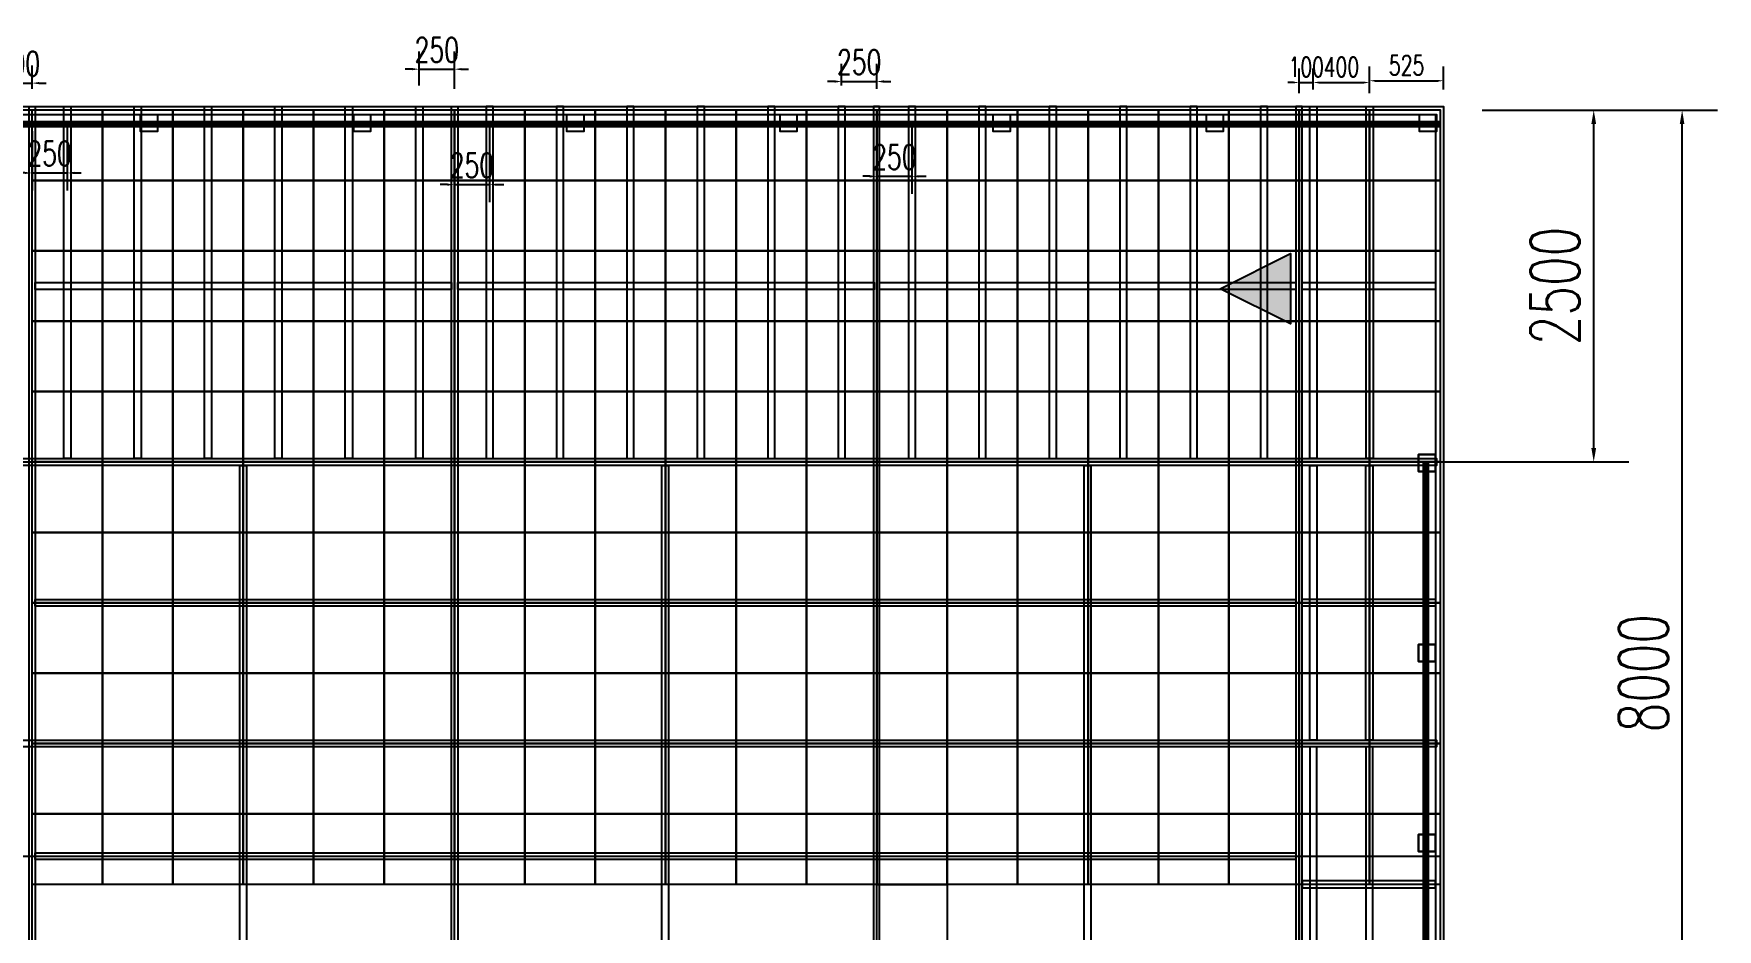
# Model space of a CAD drawing. Header units: millimetres. Extents: x -38645 to 143575, y -84298 to 156976.
# Drawn here: x -12008 to -50, y -72788 to -66427 of the extents above; entities that cross this region are included whole.
import ezdxf

# ---------------------------------------------------------------- set-up
doc = ezdxf.new("R2010")
doc.units = ezdxf.units.MM
doc.header["$LTSCALE"] = 1000
for name, color, linetype in [('DOTE', 1, 'Continuous'), ('PUB_DIM', 3, 'Continuous'), ('W- bollard系船栓', 4, 'Continuous'), ('W-FLOAT_BOWL浮筒', 253, 'Continuous'), ('W-PLASTIC_RAILINGS塑木栏杆', 6, 'Continuous'), ('W-STEEL_FRAME钢架', 3, 'Continuous'), ('W-STEEL_KEEL钢龙骨', 5, 'Continuous')]:
    doc.layers.add(name, color=color, linetype=linetype)
doc.styles.add('STANDARD_T3', font='simplex.shx', dxfattribs={"width": 0.7, "bigfont": 'gbcbig.shx'})
doc.dimstyles.new('W&&100', dxfattribs={"dimtxt": 350, "dimasz": 100, "dimexe": 250, "dimexo": 300, "dimgap": 100, "dimtad": 1, "dimdec": 0, "dimzin": 0, "dimdsep": 46, "dimtxsty": 'STANDARD_T3', "dimcen": 0.09, "dimclrd": 1, "dimclre": 1, "dimclrt": 7, "dimazin": 2, "dimtfac": 1, "dimtdec": 0, "dimtix": 1, "dimtmove": 2, "dimatfit": 3, "dimfxl": 100, "dimtolj": 1, "dimtzin": 0, "dimarcsym": 0})
doc.dimstyles.new('W&&40', dxfattribs={"dimtxt": 140, "dimasz": 40, "dimexe": 100, "dimexo": 120, "dimgap": 40, "dimtad": 1, "dimdec": 0, "dimzin": 0, "dimdsep": 46, "dimtxsty": 'STANDARD_T3', "dimcen": 0.09, "dimclrd": 1, "dimclre": 1, "dimclrt": 7, "dimazin": 2, "dimtfac": 1, "dimtdec": 0, "dimtix": 1, "dimtmove": 2, "dimatfit": 3, "dimfxl": 100, "dimtolj": 1, "dimtzin": 0, "dimarcsym": 0})
doc.dimstyles.new('W&&50', dxfattribs={"dimtxt": 175, "dimasz": 50, "dimexe": 125, "dimexo": 150, "dimgap": 50, "dimtad": 1, "dimdec": 0, "dimzin": 0, "dimdsep": 46, "dimtxsty": 'STANDARD_T3', "dimcen": 0.09, "dimclrd": 1, "dimclre": 1, "dimclrt": 7, "dimazin": 2, "dimtfac": 1, "dimtdec": 0, "dimtix": 1, "dimtmove": 2, "dimatfit": 3, "dimfxl": 100, "dimtolj": 1, "dimtzin": 0, "dimarcsym": 0})

# ---------------------------------------------------------------- blocks, each defined once
blk = doc.blocks.new('*D406')
at = {"color": 1, "lineweight": -2, "transparency": 16777216}
for p, q in [((-1720, -66969), (-678, -66969)), ((-928, -69369), (-928, -67069)), ((-2720, -69469), (-678, -69469))]:
    blk.add_line(p, q, dxfattribs=at)
at = {"color": 1, "transparency": 16777216}
for points in [[(-945, -67069), (-911, -67069), (-928, -66969)], [(-945, -69369), (-911, -69369), (-928, -69469)]]:
    blk.add_solid(points, dxfattribs=at)
at = {"layer": 'Defpoints', "color": 0, "transparency": 16777216}
for p in [(-2020, -66969), (-928, -66969), (-3020, -69469)]:
    blk.add_point(p, dxfattribs=at)
at = {"color": 7, "transparency": 16777216, "insert": (-1203, -68219), "char_height": 350, "attachment_point": 5, "rotation": 90, "style": 'STANDARD_T3'}
blk.add_mtext('\\A1;2500', dxfattribs=at)
blk = doc.blocks.new('*D411')
at = {"layer": 'Defpoints', "color": 0, "transparency": 16777216}
for p in [(-2020, -66969), (-300, -66969), (-2020, -74969)]:
    blk.add_point(p, dxfattribs=at)
at = {"layer": 'PUB_DIM', "color": 1, "lineweight": -2, "transparency": 16777216}
for p, q in [((-1720, -66969), (-50, -66969)), ((-300, -74869), (-300, -67069)), ((-1720, -74969), (-50, -74969))]:
    blk.add_line(p, q, dxfattribs=at)
at = {"layer": 'PUB_DIM', "color": 1, "transparency": 16777216}
for points in [[(-317, -67069), (-284, -67069), (-300, -66969)], [(-317, -74869), (-284, -74869), (-300, -74969)]]:
    blk.add_solid(points, dxfattribs=at)
at = {"layer": 'PUB_DIM', "color": 7, "transparency": 16777216, "insert": (-575, -70969), "char_height": 350, "attachment_point": 5, "rotation": 90, "style": 'STANDARD_T3'}
blk.add_mtext('\\A1;8000', dxfattribs=at)
blk = doc.blocks.new('*U382')
at = {"layer": 'W-STEEL_FRAME钢架'}
blk.add_lwpolyline([(-60, 60), (60, 60), (60, -60), (-60, -60)], close=True, dxfattribs=at)
blk = doc.blocks.new('*U383')
at = {"layer": 'W-STEEL_FRAME钢架', "color": 0, "linetype": 'ByBlock', "lineweight": -2, "transparency": 16777216}
for p in [(25738, 0), (27252, 0), (28766, 0), (30280, 0), (31794, 0), (33308, 0), (34822, 0)]:
    blk.add_blockref('*U382', p, dxfattribs=at)
blk = doc.blocks.new('*U366')
at = {"layer": 'W-STEEL_FRAME钢架'}
blk.add_lwpolyline([(-60, 60), (60, 60), (60, -60), (-60, -60)], close=True, dxfattribs=at)
blk = doc.blocks.new('*U367')
at = {"layer": 'W-PLASTIC_RAILINGS塑木栏杆', "color": 0, "linetype": 'ByBlock', "lineweight": -2, "transparency": 16777216}
for p in [(0, 5400), (0, 4050), (0, 2700), (0, 1350), (0, 0)]:
    blk.add_blockref('*U366', p, dxfattribs=at)
blk = doc.blocks.new('9040')
for centre in [(750, -3750), (8250, -3750)]:
    blk.add_circle(centre, 75)
at = {"layer": 'DOTE'}
for p, q in [((0, -5000), (0, 1000)), ((3000, -5000), (3000, 1000)), ((6000, -5000), (6000, 1000)), ((9000, -5000), (9000, 1000)), ((-1000, 0), (10000, 0)), ((-1000, -2800), (10000, -2800)), ((-1000, -4000), (10000, -4000))]:
    blk.add_line(p, q, dxfattribs=at)
at = {"layer": 'W-STEEL_FRAME钢架'}
blk.add_lwpolyline([(0, 0), (9000, 0), (9000, -4000), (0, -4000)], close=True, dxfattribs=at)
blk = doc.blocks.new('*U384')
at = {"layer": 'W-STEEL_KEEL钢龙骨'}
for points in [[(-25, 3996), (25, 3996), (25, 1496), (-25, 1496)], [(-25, -3996), (25, -3996), (25, -2553), (-25, -2553)]]:
    blk.add_lwpolyline(points, close=True, dxfattribs=at)
blk = doc.blocks.new('*U385')
at = {"layer": 'W-STEEL_FRAME钢架', "color": 0, "linetype": 'ByBlock', "lineweight": -2, "transparency": 16777216}
for p in [(0, 0), (500, 0), (1000, 0), (1500, 0), (2000, 0), (2500, 0)]:
    blk.add_blockref('*U384', p, dxfattribs=at)
blk = doc.blocks.new('*U386')
at = {"layer": 'W-STEEL_KEEL钢龙骨'}
for points in [[(-25, 3996), (25, 3996), (25, 1496), (-25, 1496)], [(-25, -3996), (25, -3996), (25, -2553), (-25, -2553)]]:
    blk.add_lwpolyline(points, close=True, dxfattribs=at)
blk = doc.blocks.new('*U387')
at = {"layer": 'W-STEEL_FRAME钢架', "color": 0, "linetype": 'ByBlock', "lineweight": -2, "transparency": 16777216}
for p in [(0, 0), (500, 0), (1000, 0), (1500, 0), (2000, 0), (2500, 0)]:
    blk.add_blockref('*U386', p, dxfattribs=at)
blk = doc.blocks.new('*U388')
at = {"layer": 'W-STEEL_KEEL钢龙骨'}
for points in [[(-25, 3996), (25, 3996), (25, 1496), (-25, 1496)], [(-25, -3996), (25, -3996), (25, -2553), (-25, -2553)]]:
    blk.add_lwpolyline(points, close=True, dxfattribs=at)
blk = doc.blocks.new('*U389')
at = {"layer": 'W-STEEL_FRAME钢架', "color": 0, "linetype": 'ByBlock', "lineweight": -2, "transparency": 16777216}
for p in [(0, 0), (500, 0), (1000, 0), (1500, 0), (2000, 0), (2500, 0)]:
    blk.add_blockref('*U388', p, dxfattribs=at)
blk = doc.blocks.new('*U398')
at = {"layer": 'W-STEEL_FRAME钢架'}
blk.add_lwpolyline([(-60, -60), (60, -60), (60, 60), (-60, 60)], close=True, dxfattribs=at)
blk = doc.blocks.new('*U399')
at = {"layer": 'W- bollard系船栓', "color": 0, "linetype": 'ByBlock', "lineweight": -2, "transparency": 16777216}
for p in [(0, 5400), (0, 4050), (0, 2700), (0, 1350), (0, 0)]:
    blk.add_blockref('*U398', p, dxfattribs=at)
blk = doc.blocks.new('*D428')
at = {"layer": 'Defpoints', "color": 0, "transparency": 16777216}
for p in [(-12020, -66778), (-12220, -66944), (-12020, -66969)]:
    blk.add_point(p, dxfattribs=at)
at = {"layer": 'W-STEEL_FRAME钢架', "color": 1, "lineweight": -2, "transparency": 16777216}
for p, q in [((-12220, -66794), (-12220, -66653)), ((-12020, -66819), (-12020, -66653)), ((-12270, -66778), (-12320, -66778)), ((-12220, -66778), (-12020, -66778)), ((-11970, -66778), (-11920, -66778))]:
    blk.add_line(p, q, dxfattribs=at)
at = {"layer": 'W-STEEL_FRAME钢架', "color": 1, "transparency": 16777216}
for points in [[(-12270, -66770), (-12270, -66786), (-12220, -66778)], [(-11970, -66770), (-11970, -66786), (-12020, -66778)]]:
    blk.add_solid(points, dxfattribs=at)
at = {"layer": 'W-STEEL_FRAME钢架', "color": 7, "transparency": 16777216, "insert": (-12120, -66640), "char_height": 175, "attachment_point": 5, "style": 'STANDARD_T3'}
blk.add_mtext('\\A1;200', dxfattribs=at)
blk = doc.blocks.new('*D429')
at = {"layer": 'Defpoints', "color": 0, "transparency": 16777216}
for p in [(-11770, -66944), (-12020, -66969), (-11770, -67416)]:
    blk.add_point(p, dxfattribs=at)
at = {"layer": 'W-STEEL_FRAME钢架', "color": 1, "lineweight": -2, "transparency": 16777216}
for p, q in [((-12020, -67119), (-12020, -67541)), ((-11770, -67094), (-11770, -67541)), ((-12070, -67416), (-12120, -67416)), ((-12020, -67416), (-11770, -67416)), ((-11720, -67416), (-11670, -67416))]:
    blk.add_line(p, q, dxfattribs=at)
at = {"layer": 'W-STEEL_FRAME钢架', "color": 1, "transparency": 16777216}
for points in [[(-12070, -67408), (-12070, -67424), (-12020, -67416)], [(-11720, -67408), (-11720, -67424), (-11770, -67416)]]:
    blk.add_solid(points, dxfattribs=at)
at = {"layer": 'W-STEEL_FRAME钢架', "color": 7, "transparency": 16777216, "insert": (-11895, -67278), "char_height": 175, "attachment_point": 5, "style": 'STANDARD_T3'}
blk.add_mtext('\\A1;250', dxfattribs=at)
blk = doc.blocks.new('*D430')
at = {"layer": 'Defpoints', "color": 0, "transparency": 16777216}
for p in [(-9020, -66679), (-9270, -66944), (-9020, -66969)]:
    blk.add_point(p, dxfattribs=at)
at = {"layer": 'W-STEEL_FRAME钢架', "color": 1, "lineweight": -2, "transparency": 16777216}
for p, q in [((-9270, -66794), (-9270, -66554)), ((-9020, -66819), (-9020, -66554)), ((-9320, -66679), (-9370, -66679)), ((-9270, -66679), (-9020, -66679)), ((-8970, -66679), (-8920, -66679))]:
    blk.add_line(p, q, dxfattribs=at)
at = {"layer": 'W-STEEL_FRAME钢架', "color": 1, "transparency": 16777216}
for points in [[(-9320, -66671), (-9320, -66687), (-9270, -66679)], [(-8970, -66671), (-8970, -66687), (-9020, -66679)]]:
    blk.add_solid(points, dxfattribs=at)
at = {"layer": 'W-STEEL_FRAME钢架', "color": 7, "transparency": 16777216, "insert": (-9145, -66542), "char_height": 175, "attachment_point": 5, "style": 'STANDARD_T3'}
blk.add_mtext('\\A1;250', dxfattribs=at)
blk = doc.blocks.new('*D431')
at = {"layer": 'Defpoints', "color": 0, "transparency": 16777216}
for p in [(-8770, -66944), (-9020, -66969), (-8770, -67499)]:
    blk.add_point(p, dxfattribs=at)
at = {"layer": 'W-STEEL_FRAME钢架', "color": 1, "lineweight": -2, "transparency": 16777216}
for p, q in [((-9020, -67119), (-9020, -67624)), ((-8770, -67094), (-8770, -67624)), ((-9070, -67499), (-9120, -67499)), ((-9020, -67499), (-8770, -67499)), ((-8720, -67499), (-8670, -67499))]:
    blk.add_line(p, q, dxfattribs=at)
at = {"layer": 'W-STEEL_FRAME钢架', "color": 1, "transparency": 16777216}
for points in [[(-9070, -67491), (-9070, -67507), (-9020, -67499)], [(-8720, -67491), (-8720, -67507), (-8770, -67499)]]:
    blk.add_solid(points, dxfattribs=at)
at = {"layer": 'W-STEEL_FRAME钢架', "color": 7, "transparency": 16777216, "insert": (-8895, -67362), "char_height": 175, "attachment_point": 5, "style": 'STANDARD_T3'}
blk.add_mtext('\\A1;250', dxfattribs=at)
blk = doc.blocks.new('*D432')
at = {"layer": 'Defpoints', "color": 0, "transparency": 16777216}
for p in [(-6020, -66767), (-6270, -66944), (-6020, -66969)]:
    blk.add_point(p, dxfattribs=at)
at = {"layer": 'W-STEEL_FRAME钢架', "color": 1, "lineweight": -2, "transparency": 16777216}
for p, q in [((-6270, -66794), (-6270, -66642)), ((-6020, -66819), (-6020, -66642)), ((-6320, -66767), (-6370, -66767)), ((-6270, -66767), (-6020, -66767)), ((-5970, -66767), (-5920, -66767))]:
    blk.add_line(p, q, dxfattribs=at)
at = {"layer": 'W-STEEL_FRAME钢架', "color": 1, "transparency": 16777216}
for points in [[(-6320, -66758), (-6320, -66775), (-6270, -66767)], [(-5970, -66758), (-5970, -66775), (-6020, -66767)]]:
    blk.add_solid(points, dxfattribs=at)
at = {"layer": 'W-STEEL_FRAME钢架', "color": 7, "transparency": 16777216, "insert": (-6145, -66629), "char_height": 175, "attachment_point": 5, "style": 'STANDARD_T3'}
blk.add_mtext('\\A1;250', dxfattribs=at)
blk = doc.blocks.new('*D433')
at = {"layer": 'Defpoints', "color": 0, "transparency": 16777216}
for p in [(-5770, -66944), (-6020, -66969), (-5770, -67440)]:
    blk.add_point(p, dxfattribs=at)
at = {"layer": 'W-STEEL_FRAME钢架', "color": 1, "lineweight": -2, "transparency": 16777216}
for p, q in [((-6020, -67119), (-6020, -67565)), ((-5770, -67094), (-5770, -67565)), ((-6070, -67440), (-6120, -67440)), ((-6020, -67440), (-5770, -67440)), ((-5720, -67440), (-5670, -67440))]:
    blk.add_line(p, q, dxfattribs=at)
at = {"layer": 'W-STEEL_FRAME钢架', "color": 1, "transparency": 16777216}
for points in [[(-6070, -67432), (-6070, -67449), (-6020, -67440)], [(-5720, -67432), (-5720, -67449), (-5770, -67440)]]:
    blk.add_solid(points, dxfattribs=at)
at = {"layer": 'W-STEEL_FRAME钢架', "color": 7, "transparency": 16777216, "insert": (-5895, -67303), "char_height": 175, "attachment_point": 5, "style": 'STANDARD_T3'}
blk.add_mtext('\\A1;250', dxfattribs=at)
blk = doc.blocks.new('*D434')
at = {"layer": 'Defpoints', "color": 0, "transparency": 16777216}
for p in [(-1995, -66761), (-1995, -66944), (-2520, -66969)]:
    blk.add_point(p, dxfattribs=at)
at = {"layer": 'W-STEEL_FRAME钢架', "color": 1, "lineweight": -2, "transparency": 16777216}
for p, q in [((-2520, -66849), (-2520, -66661)), ((-1995, -66824), (-1995, -66661)), ((-2480, -66761), (-2035, -66761))]:
    blk.add_line(p, q, dxfattribs=at)
at = {"layer": 'W-STEEL_FRAME钢架', "color": 1, "transparency": 16777216}
for points in [[(-2480, -66755), (-2480, -66768), (-2520, -66761)], [(-2035, -66755), (-2035, -66768), (-1995, -66761)]]:
    blk.add_solid(points, dxfattribs=at)
at = {"layer": 'W-STEEL_FRAME钢架', "color": 7, "transparency": 16777216, "insert": (-2257, -66651), "char_height": 140, "attachment_point": 5, "style": 'STANDARD_T3'}
blk.add_mtext('\\A1;525', dxfattribs=at)
blk = doc.blocks.new('*D435')
at = {"layer": 'Defpoints', "color": 0, "transparency": 16777216}
for p in [(-2920, -66774), (-2920, -66944), (-3020, -66969)]:
    blk.add_point(p, dxfattribs=at)
at = {"layer": 'W-STEEL_FRAME钢架', "color": 1, "lineweight": -2, "transparency": 16777216}
for p, q in [((-3020, -66849), (-3020, -66674)), ((-2920, -66824), (-2920, -66674)), ((-3060, -66774), (-3100, -66774)), ((-3020, -66774), (-2920, -66774)), ((-2880, -66774), (-2840, -66774))]:
    blk.add_line(p, q, dxfattribs=at)
at = {"layer": 'W-STEEL_FRAME钢架', "color": 1, "transparency": 16777216}
for points in [[(-3060, -66767), (-3060, -66780), (-3020, -66774)], [(-2880, -66767), (-2880, -66780), (-2920, -66774)]]:
    blk.add_solid(points, dxfattribs=at)
at = {"layer": 'W-STEEL_FRAME钢架', "color": 7, "transparency": 16777216, "insert": (-2970, -66664), "char_height": 140, "attachment_point": 5, "style": 'STANDARD_T3'}
blk.add_mtext('\\A1;100', dxfattribs=at)
blk = doc.blocks.new('*D436')
at = {"layer": 'Defpoints', "color": 0, "transparency": 16777216}
for p in [(-2520, -66774), (-2920, -66944), (-2520, -66969)]:
    blk.add_point(p, dxfattribs=at)
at = {"layer": 'W-STEEL_FRAME钢架', "color": 1, "lineweight": -2, "transparency": 16777216}
for p, q in [((-2920, -66824), (-2920, -66674)), ((-2520, -66849), (-2520, -66674)), ((-2880, -66774), (-2560, -66774))]:
    blk.add_line(p, q, dxfattribs=at)
at = {"layer": 'W-STEEL_FRAME钢架', "color": 1, "transparency": 16777216}
for points in [[(-2880, -66767), (-2880, -66780), (-2920, -66774)], [(-2560, -66767), (-2560, -66780), (-2520, -66774)]]:
    blk.add_solid(points, dxfattribs=at)
at = {"layer": 'W-STEEL_FRAME钢架', "color": 7, "transparency": 16777216, "insert": (-2720, -66664), "char_height": 140, "attachment_point": 5, "style": 'STANDARD_T3'}
blk.add_mtext('\\A1;400', dxfattribs=at)

msp = doc.modelspace()

# ---------------------------------------------------------------- hatches: boundary and pattern name
at = {"layer": 'W-PLASTIC_RAILINGS塑木栏杆'}
h = msp.add_hatch(color=256, dxfattribs=at)
h.dxf.hatch_style = 1
h.paths.add_polyline_path([(-3581, -68238), (-3081, -67988), (-3081, -68488)])

# ---------------------------------------------------------------- linework, layer by layer
at = {"layer": 'W-FLOAT_BOWL浮筒'}
for points in [[(-37019.8, -66968.9), (-2019.8, -66968.9), (-2019.8, -74968.9), (-37019.8, -74968.9)], [(-12019.8, -66968.9), (-11519.8, -66968.9), (-11519.8, -67468.9), (-12019.8, -67468.9)], [(-11519.8, -66968.9), (-11019.8, -66968.9), (-11019.8, -67468.9), (-11519.8, -67468.9)], [(-11019.8, -66968.9), (-10519.8, -66968.9), (-10519.8, -67468.9), (-11019.8, -67468.9)], [(-10519.8, -66968.9), (-10019.8, -66968.9), (-10019.8, -67468.9), (-10519.8, -67468.9)], [(-10019.8, -66968.9), (-9519.8, -66968.9), (-9519.8, -67468.9), (-10019.8, -67468.9)], [(-9519.8, -66968.9), (-9019.8, -66968.9), (-9019.8, -67468.9), (-9519.8, -67468.9)], [(-9019.8, -66968.9), (-8519.8, -66968.9), (-8519.8, -67468.9), (-9019.8, -67468.9)], [(-8519.8, -66968.9), (-8019.8, -66968.9), (-8019.8, -67468.9), (-8519.8, -67468.9)], [(-8019.8, -66968.9), (-7519.8, -66968.9), (-7519.8, -67468.9), (-8019.8, -67468.9)], [(-7519.8, -66968.9), (-7019.8, -66968.9), (-7019.8, -67468.9), (-7519.8, -67468.9)], [(-7019.8, -66968.9), (-6519.8, -66968.9), (-6519.8, -67468.9), (-7019.8, -67468.9)], [(-6519.8, -66968.9), (-6019.8, -66968.9), (-6019.8, -67468.9), (-6519.8, -67468.9)], [(-6019.8, -66968.9), (-5519.8, -66968.9), (-5519.8, -67468.9), (-6019.8, -67468.9)], [(-5519.8, -66968.9), (-5019.8, -66968.9), (-5019.8, -67468.9), (-5519.8, -67468.9)], [(-5019.8, -66968.9), (-4519.8, -66968.9), (-4519.8, -67468.9), (-5019.8, -67468.9)], [(-4519.8, -66968.9), (-4019.8, -66968.9), (-4019.8, -67468.9), (-4519.8, -67468.9)], [(-4019.8, -66968.9), (-3519.8, -66968.9), (-3519.8, -67468.9), (-4019.8, -67468.9)], [(-3519.8, -66968.9), (-3019.8, -66968.9), (-3019.8, -67468.9), (-3519.8, -67468.9)], [(-3019.8, -66968.9), (-2519.8, -66968.9), (-2519.8, -67468.9), (-3019.8, -67468.9)], [(-2519.8, -66968.9), (-2019.8, -66968.9), (-2019.8, -67468.9), (-2519.8, -67468.9)], [(-12019.8, -67468.9), (-11519.8, -67468.9), (-11519.8, -67968.9), (-12019.8, -67968.9)], [(-11519.8, -67468.9), (-11019.8, -67468.9), (-11019.8, -67968.9), (-11519.8, -67968.9)], [(-11019.8, -67468.9), (-10519.8, -67468.9), (-10519.8, -67968.9), (-11019.8, -67968.9)], [(-10519.8, -67468.9), (-10019.8, -67468.9), (-10019.8, -67968.9), (-10519.8, -67968.9)], [(-10019.8, -67468.9), (-9519.8, -67468.9), (-9519.8, -67968.9), (-10019.8, -67968.9)], [(-9519.8, -67468.9), (-9019.8, -67468.9), (-9019.8, -67968.9), (-9519.8, -67968.9)], [(-9019.8, -67468.9), (-8519.8, -67468.9), (-8519.8, -67968.9), (-9019.8, -67968.9)], [(-8519.8, -67468.9), (-8019.8, -67468.9), (-8019.8, -67968.9), (-8519.8, -67968.9)], [(-8019.8, -67468.9), (-7519.8, -67468.9), (-7519.8, -67968.9), (-8019.8, -67968.9)], [(-7519.8, -67468.9), (-7019.8, -67468.9), (-7019.8, -67968.9), (-7519.8, -67968.9)], [(-7019.8, -67468.9), (-6519.8, -67468.9), (-6519.8, -67968.9), (-7019.8, -67968.9)], [(-6519.8, -67468.9), (-6019.8, -67468.9), (-6019.8, -67968.9), (-6519.8, -67968.9)], [(-6019.8, -67468.9), (-5519.8, -67468.9), (-5519.8, -67968.9), (-6019.8, -67968.9)], [(-5519.8, -67468.9), (-5019.8, -67468.9), (-5019.8, -67968.9), (-5519.8, -67968.9)], [(-5019.8, -67468.9), (-4519.8, -67468.9), (-4519.8, -67968.9), (-5019.8, -67968.9)], [(-4519.8, -67468.9), (-4019.8, -67468.9), (-4019.8, -67968.9), (-4519.8, -67968.9)], [(-4019.8, -67468.9), (-3519.8, -67468.9), (-3519.8, -67968.9), (-4019.8, -67968.9)], [(-3519.8, -67468.9), (-3019.8, -67468.9), (-3019.8, -67968.9), (-3519.8, -67968.9)], [(-3019.8, -67468.9), (-2519.8, -67468.9), (-2519.8, -67968.9), (-3019.8, -67968.9)], [(-2519.8, -67468.9), (-2019.8, -67468.9), (-2019.8, -67968.9), (-2519.8, -67968.9)], [(-12019.8, -67968.9), (-11519.8, -67968.9), (-11519.8, -68468.9), (-12019.8, -68468.9)], [(-11519.8, -67968.9), (-11019.8, -67968.9), (-11019.8, -68468.9), (-11519.8, -68468.9)], [(-11019.8, -67968.9), (-10519.8, -67968.9), (-10519.8, -68468.9), (-11019.8, -68468.9)], [(-10519.8, -67968.9), (-10019.8, -67968.9), (-10019.8, -68468.9), (-10519.8, -68468.9)], [(-10019.8, -67968.9), (-9519.8, -67968.9), (-9519.8, -68468.9), (-10019.8, -68468.9)], [(-9519.8, -67968.9), (-9019.8, -67968.9), (-9019.8, -68468.9), (-9519.8, -68468.9)], [(-9019.8, -67968.9), (-8519.8, -67968.9), (-8519.8, -68468.9), (-9019.8, -68468.9)], [(-8519.8, -67968.9), (-8019.8, -67968.9), (-8019.8, -68468.9), (-8519.8, -68468.9)], [(-8019.8, -67968.9), (-7519.8, -67968.9), (-7519.8, -68468.9), (-8019.8, -68468.9)], [(-7519.8, -67968.9), (-7019.8, -67968.9), (-7019.8, -68468.9), (-7519.8, -68468.9)], [(-7019.8, -67968.9), (-6519.8, -67968.9), (-6519.8, -68468.9), (-7019.8, -68468.9)], [(-6519.8, -67968.9), (-6019.8, -67968.9), (-6019.8, -68468.9), (-6519.8, -68468.9)], [(-6019.8, -67968.9), (-5519.8, -67968.9), (-5519.8, -68468.9), (-6019.8, -68468.9)], [(-5519.8, -67968.9), (-5019.8, -67968.9), (-5019.8, -68468.9), (-5519.8, -68468.9)], [(-5019.8, -67968.9), (-4519.8, -67968.9), (-4519.8, -68468.9), (-5019.8, -68468.9)], [(-4519.8, -67968.9), (-4019.8, -67968.9), (-4019.8, -68468.9), (-4519.8, -68468.9)], [(-4019.8, -67968.9), (-3519.8, -67968.9), (-3519.8, -68468.9), (-4019.8, -68468.9)], [(-3519.8, -67968.9), (-3019.8, -67968.9), (-3019.8, -68468.9), (-3519.8, -68468.9)], [(-3019.8, -67968.9), (-2519.8, -67968.9), (-2519.8, -68468.9), (-3019.8, -68468.9)], [(-2519.8, -67968.9), (-2019.8, -67968.9), (-2019.8, -68468.9), (-2519.8, -68468.9)], [(-12019.8, -68468.9), (-11519.8, -68468.9), (-11519.8, -68968.9), (-12019.8, -68968.9)], [(-11519.8, -68468.9), (-11019.8, -68468.9), (-11019.8, -68968.9), (-11519.8, -68968.9)], [(-11019.8, -68468.9), (-10519.8, -68468.9), (-10519.8, -68968.9), (-11019.8, -68968.9)], [(-10519.8, -68468.9), (-10019.8, -68468.9), (-10019.8, -68968.9), (-10519.8, -68968.9)], [(-10019.8, -68468.9), (-9519.8, -68468.9), (-9519.8, -68968.9), (-10019.8, -68968.9)], [(-9519.8, -68468.9), (-9019.8, -68468.9), (-9019.8, -68968.9), (-9519.8, -68968.9)], [(-9019.8, -68468.9), (-8519.8, -68468.9), (-8519.8, -68968.9), (-9019.8, -68968.9)], [(-8519.8, -68468.9), (-8019.8, -68468.9), (-8019.8, -68968.9), (-8519.8, -68968.9)], [(-8019.8, -68468.9), (-7519.8, -68468.9), (-7519.8, -68968.9), (-8019.8, -68968.9)], [(-7519.8, -68468.9), (-7019.8, -68468.9), (-7019.8, -68968.9), (-7519.8, -68968.9)], [(-7019.8, -68468.9), (-6519.8, -68468.9), (-6519.8, -68968.9), (-7019.8, -68968.9)], [(-6519.8, -68468.9), (-6019.8, -68468.9), (-6019.8, -68968.9), (-6519.8, -68968.9)], [(-6019.8, -68468.9), (-5519.8, -68468.9), (-5519.8, -68968.9), (-6019.8, -68968.9)], [(-5519.8, -68468.9), (-5019.8, -68468.9), (-5019.8, -68968.9), (-5519.8, -68968.9)], [(-5019.8, -68468.9), (-4519.8, -68468.9), (-4519.8, -68968.9), (-5019.8, -68968.9)], [(-4519.8, -68468.9), (-4019.8, -68468.9), (-4019.8, -68968.9), (-4519.8, -68968.9)], [(-4019.8, -68468.9), (-3519.8, -68468.9), (-3519.8, -68968.9), (-4019.8, -68968.9)], [(-3519.8, -68468.9), (-3019.8, -68468.9), (-3019.8, -68968.9), (-3519.8, -68968.9)], [(-3019.8, -68468.9), (-2519.8, -68468.9), (-2519.8, -68968.9), (-3019.8, -68968.9)], [(-2519.8, -68468.9), (-2019.8, -68468.9), (-2019.8, -68968.9), (-2519.8, -68968.9)], [(-12019.8, -68968.9), (-11519.8, -68968.9), (-11519.8, -69468.9), (-12019.8, -69468.9)], [(-11519.8, -68968.9), (-11019.8, -68968.9), (-11019.8, -69468.9), (-11519.8, -69468.9)], [(-11019.8, -68968.9), (-10519.8, -68968.9), (-10519.8, -69468.9), (-11019.8, -69468.9)], [(-10519.8, -68968.9), (-10019.8, -68968.9), (-10019.8, -69468.9), (-10519.8, -69468.9)], [(-10019.8, -68968.9), (-9519.8, -68968.9), (-9519.8, -69468.9), (-10019.8, -69468.9)], [(-9519.8, -68968.9), (-9019.8, -68968.9), (-9019.8, -69468.9), (-9519.8, -69468.9)], [(-9019.8, -68968.9), (-8519.8, -68968.9), (-8519.8, -69468.9), (-9019.8, -69468.9)], [(-8519.8, -68968.9), (-8019.8, -68968.9), (-8019.8, -69468.9), (-8519.8, -69468.9)], [(-8019.8, -68968.9), (-7519.8, -68968.9), (-7519.8, -69468.9), (-8019.8, -69468.9)], [(-7519.8, -68968.9), (-7019.8, -68968.9), (-7019.8, -69468.9), (-7519.8, -69468.9)], [(-7019.8, -68968.9), (-6519.8, -68968.9), (-6519.8, -69468.9), (-7019.8, -69468.9)], [(-6519.8, -68968.9), (-6019.8, -68968.9), (-6019.8, -69468.9), (-6519.8, -69468.9)], [(-6019.8, -68968.9), (-5519.8, -68968.9), (-5519.8, -69468.9), (-6019.8, -69468.9)], [(-5519.8, -68968.9), (-5019.8, -68968.9), (-5019.8, -69468.9), (-5519.8, -69468.9)], [(-5019.8, -68968.9), (-4519.8, -68968.9), (-4519.8, -69468.9), (-5019.8, -69468.9)], [(-4519.8, -68968.9), (-4019.8, -68968.9), (-4019.8, -69468.9), (-4519.8, -69468.9)], [(-4019.8, -68968.9), (-3519.8, -68968.9), (-3519.8, -69468.9), (-4019.8, -69468.9)], [(-3519.8, -68968.9), (-3019.8, -68968.9), (-3019.8, -69468.9), (-3519.8, -69468.9)], [(-3019.8, -68968.9), (-2519.8, -68968.9), (-2519.8, -69468.9), (-3019.8, -69468.9)], [(-2519.8, -68968.9), (-2019.8, -68968.9), (-2019.8, -69468.9), (-2519.8, -69468.9)], [(-12019.8, -69468.9), (-11519.8, -69468.9), (-11519.8, -69968.9), (-12019.8, -69968.9)], [(-11519.8, -69468.9), (-11019.8, -69468.9), (-11019.8, -69968.9), (-11519.8, -69968.9)], [(-11019.8, -69468.9), (-10519.8, -69468.9), (-10519.8, -69968.9), (-11019.8, -69968.9)], [(-10519.8, -69468.9), (-10019.8, -69468.9), (-10019.8, -69968.9), (-10519.8, -69968.9)], [(-10019.8, -69468.9), (-9519.8, -69468.9), (-9519.8, -69968.9), (-10019.8, -69968.9)], [(-9519.8, -69468.9), (-9019.8, -69468.9), (-9019.8, -69968.9), (-9519.8, -69968.9)], [(-9019.8, -69468.9), (-8519.8, -69468.9), (-8519.8, -69968.9), (-9019.8, -69968.9)], [(-8519.8, -69468.9), (-8019.8, -69468.9), (-8019.8, -69968.9), (-8519.8, -69968.9)], [(-8019.8, -69468.9), (-7519.8, -69468.9), (-7519.8, -69968.9), (-8019.8, -69968.9)], [(-7519.8, -69468.9), (-7019.8, -69468.9), (-7019.8, -69968.9), (-7519.8, -69968.9)], [(-7019.8, -69468.9), (-6519.8, -69468.9), (-6519.8, -69968.9), (-7019.8, -69968.9)], [(-6519.8, -69468.9), (-6019.8, -69468.9), (-6019.8, -69968.9), (-6519.8, -69968.9)], [(-6019.8, -69468.9), (-5519.8, -69468.9), (-5519.8, -69968.9), (-6019.8, -69968.9)], [(-5519.8, -69468.9), (-5019.8, -69468.9), (-5019.8, -69968.9), (-5519.8, -69968.9)], [(-5019.8, -69468.9), (-4519.8, -69468.9), (-4519.8, -69968.9), (-5019.8, -69968.9)], [(-4519.8, -69468.9), (-4019.8, -69468.9), (-4019.8, -69968.9), (-4519.8, -69968.9)], [(-4019.8, -69468.9), (-3519.8, -69468.9), (-3519.8, -69968.9), (-4019.8, -69968.9)], [(-3519.8, -69468.9), (-3019.8, -69468.9), (-3019.8, -69968.9), (-3519.8, -69968.9)], [(-3019.8, -69468.9), (-2519.8, -69468.9), (-2519.8, -69968.9), (-3019.8, -69968.9)], [(-2519.8, -69468.9), (-2019.8, -69468.9), (-2019.8, -69968.9), (-2519.8, -69968.9)], [(-12019.8, -69968.9), (-11519.8, -69968.9), (-11519.8, -70468.9), (-12019.8, -70468.9)], [(-11519.8, -69968.9), (-11019.8, -69968.9), (-11019.8, -70468.9), (-11519.8, -70468.9)], [(-11019.8, -69968.9), (-10519.8, -69968.9), (-10519.8, -70468.9), (-11019.8, -70468.9)], [(-10519.8, -69968.9), (-10019.8, -69968.9), (-10019.8, -70468.9), (-10519.8, -70468.9)], [(-10019.8, -69968.9), (-9519.8, -69968.9), (-9519.8, -70468.9), (-10019.8, -70468.9)], [(-9519.8, -69968.9), (-9019.8, -69968.9), (-9019.8, -70468.9), (-9519.8, -70468.9)], [(-9019.8, -69968.9), (-8519.8, -69968.9), (-8519.8, -70468.9), (-9019.8, -70468.9)], [(-8519.8, -69968.9), (-8019.8, -69968.9), (-8019.8, -70468.9), (-8519.8, -70468.9)], [(-8019.8, -69968.9), (-7519.8, -69968.9), (-7519.8, -70468.9), (-8019.8, -70468.9)], [(-7519.8, -69968.9), (-7019.8, -69968.9), (-7019.8, -70468.9), (-7519.8, -70468.9)], [(-7019.8, -69968.9), (-6519.8, -69968.9), (-6519.8, -70468.9), (-7019.8, -70468.9)], [(-6519.8, -69968.9), (-6019.8, -69968.9), (-6019.8, -70468.9), (-6519.8, -70468.9)], [(-6019.8, -69968.9), (-5519.8, -69968.9), (-5519.8, -70468.9), (-6019.8, -70468.9)], [(-5519.8, -69968.9), (-5019.8, -69968.9), (-5019.8, -70468.9), (-5519.8, -70468.9)], [(-5019.8, -69968.9), (-4519.8, -69968.9), (-4519.8, -70468.9), (-5019.8, -70468.9)], [(-4519.8, -69968.9), (-4019.8, -69968.9), (-4019.8, -70468.9), (-4519.8, -70468.9)], [(-4019.8, -69968.9), (-3519.8, -69968.9), (-3519.8, -70468.9), (-4019.8, -70468.9)], [(-3519.8, -69968.9), (-3019.8, -69968.9), (-3019.8, -70468.9), (-3519.8, -70468.9)], [(-3019.8, -69968.9), (-2519.8, -69968.9), (-2519.8, -70468.9), (-3019.8, -70468.9)], [(-2519.8, -69968.9), (-2019.8, -69968.9), (-2019.8, -70468.9), (-2519.8, -70468.9)], [(-12019.8, -70468.9), (-11519.8, -70468.9), (-11519.8, -70968.9), (-12019.8, -70968.9)], [(-11519.8, -70468.9), (-11019.8, -70468.9), (-11019.8, -70968.9), (-11519.8, -70968.9)], [(-11019.8, -70468.9), (-10519.8, -70468.9), (-10519.8, -70968.9), (-11019.8, -70968.9)], [(-10519.8, -70468.9), (-10019.8, -70468.9), (-10019.8, -70968.9), (-10519.8, -70968.9)], [(-10019.8, -70468.9), (-9519.8, -70468.9), (-9519.8, -70968.9), (-10019.8, -70968.9)], [(-9519.8, -70468.9), (-9019.8, -70468.9), (-9019.8, -70968.9), (-9519.8, -70968.9)], [(-9019.8, -70468.9), (-8519.8, -70468.9), (-8519.8, -70968.9), (-9019.8, -70968.9)], [(-8519.8, -70468.9), (-8019.8, -70468.9), (-8019.8, -70968.9), (-8519.8, -70968.9)], [(-8019.8, -70468.9), (-7519.8, -70468.9), (-7519.8, -70968.9), (-8019.8, -70968.9)], [(-7519.8, -70468.9), (-7019.8, -70468.9), (-7019.8, -70968.9), (-7519.8, -70968.9)], [(-7019.8, -70468.9), (-6519.8, -70468.9), (-6519.8, -70968.9), (-7019.8, -70968.9)], [(-6519.8, -70468.9), (-6019.8, -70468.9), (-6019.8, -70968.9), (-6519.8, -70968.9)], [(-6019.8, -70468.9), (-5519.8, -70468.9), (-5519.8, -70968.9), (-6019.8, -70968.9)], [(-5519.8, -70468.9), (-5019.8, -70468.9), (-5019.8, -70968.9), (-5519.8, -70968.9)], [(-5019.8, -70468.9), (-4519.8, -70468.9), (-4519.8, -70968.9), (-5019.8, -70968.9)], [(-4519.8, -70468.9), (-4019.8, -70468.9), (-4019.8, -70968.9), (-4519.8, -70968.9)], [(-4019.8, -70468.9), (-3519.8, -70468.9), (-3519.8, -70968.9), (-4019.8, -70968.9)], [(-3519.8, -70468.9), (-3019.8, -70468.9), (-3019.8, -70968.9), (-3519.8, -70968.9)], [(-3019.8, -70468.9), (-2519.8, -70468.9), (-2519.8, -70968.9), (-3019.8, -70968.9)], [(-2519.8, -70468.9), (-2019.8, -70468.9), (-2019.8, -70968.9), (-2519.8, -70968.9)], [(-12019.8, -70968.9), (-11519.8, -70968.9), (-11519.8, -71468.9), (-12019.8, -71468.9)], [(-11519.8, -70968.9), (-11019.8, -70968.9), (-11019.8, -71468.9), (-11519.8, -71468.9)], [(-11019.8, -70968.9), (-10519.8, -70968.9), (-10519.8, -71468.9), (-11019.8, -71468.9)], [(-10519.8, -70968.9), (-10019.8, -70968.9), (-10019.8, -71468.9), (-10519.8, -71468.9)], [(-10019.8, -70968.9), (-9519.8, -70968.9), (-9519.8, -71468.9), (-10019.8, -71468.9)], [(-9519.8, -70968.9), (-9019.8, -70968.9), (-9019.8, -71468.9), (-9519.8, -71468.9)], [(-9019.8, -70968.9), (-8519.8, -70968.9), (-8519.8, -71468.9), (-9019.8, -71468.9)], [(-8519.8, -70968.9), (-8019.8, -70968.9), (-8019.8, -71468.9), (-8519.8, -71468.9)], [(-8019.8, -70968.9), (-7519.8, -70968.9), (-7519.8, -71468.9), (-8019.8, -71468.9)], [(-7519.8, -70968.9), (-7019.8, -70968.9), (-7019.8, -71468.9), (-7519.8, -71468.9)], [(-7019.8, -70968.9), (-6519.8, -70968.9), (-6519.8, -71468.9), (-7019.8, -71468.9)], [(-6519.8, -70968.9), (-6019.8, -70968.9), (-6019.8, -71468.9), (-6519.8, -71468.9)], [(-6019.8, -70968.9), (-5519.8, -70968.9), (-5519.8, -71468.9), (-6019.8, -71468.9)], [(-5519.8, -70968.9), (-5019.8, -70968.9), (-5019.8, -71468.9), (-5519.8, -71468.9)], [(-5019.8, -70968.9), (-4519.8, -70968.9), (-4519.8, -71468.9), (-5019.8, -71468.9)], [(-4519.8, -70968.9), (-4019.8, -70968.9), (-4019.8, -71468.9), (-4519.8, -71468.9)], [(-4019.8, -70968.9), (-3519.8, -70968.9), (-3519.8, -71468.9), (-4019.8, -71468.9)], [(-3519.8, -70968.9), (-3019.8, -70968.9), (-3019.8, -71468.9), (-3519.8, -71468.9)], [(-3019.8, -70968.9), (-2519.8, -70968.9), (-2519.8, -71468.9), (-3019.8, -71468.9)], [(-2519.8, -70968.9), (-2019.8, -70968.9), (-2019.8, -71468.9), (-2519.8, -71468.9)], [(-12019.8, -71468.9), (-11519.8, -71468.9), (-11519.8, -71968.9), (-12019.8, -71968.9)], [(-11519.8, -71468.9), (-11019.8, -71468.9), (-11019.8, -71968.9), (-11519.8, -71968.9)], [(-11019.8, -71468.9), (-10519.8, -71468.9), (-10519.8, -71968.9), (-11019.8, -71968.9)], [(-10519.8, -71468.9), (-10019.8, -71468.9), (-10019.8, -71968.9), (-10519.8, -71968.9)], [(-10019.8, -71468.9), (-9519.8, -71468.9), (-9519.8, -71968.9), (-10019.8, -71968.9)], [(-9519.8, -71468.9), (-9019.8, -71468.9), (-9019.8, -71968.9), (-9519.8, -71968.9)], [(-9019.8, -71468.9), (-8519.8, -71468.9), (-8519.8, -71968.9), (-9019.8, -71968.9)], [(-8519.8, -71468.9), (-8019.8, -71468.9), (-8019.8, -71968.9), (-8519.8, -71968.9)], [(-8019.8, -71468.9), (-7519.8, -71468.9), (-7519.8, -71968.9), (-8019.8, -71968.9)], [(-7519.8, -71468.9), (-7019.8, -71468.9), (-7019.8, -71968.9), (-7519.8, -71968.9)], [(-7019.8, -71468.9), (-6519.8, -71468.9), (-6519.8, -71968.9), (-7019.8, -71968.9)], [(-6519.8, -71468.9), (-6019.8, -71468.9), (-6019.8, -71968.9), (-6519.8, -71968.9)], [(-6019.8, -71468.9), (-5519.8, -71468.9), (-5519.8, -71968.9), (-6019.8, -71968.9)], [(-5519.8, -71468.9), (-5019.8, -71468.9), (-5019.8, -71968.9), (-5519.8, -71968.9)], [(-5019.8, -71468.9), (-4519.8, -71468.9), (-4519.8, -71968.9), (-5019.8, -71968.9)], [(-4519.8, -71468.9), (-4019.8, -71468.9), (-4019.8, -71968.9), (-4519.8, -71968.9)], [(-4019.8, -71468.9), (-3519.8, -71468.9), (-3519.8, -71968.9), (-4019.8, -71968.9)], [(-3519.8, -71468.9), (-3019.8, -71468.9), (-3019.8, -71968.9), (-3519.8, -71968.9)], [(-3019.8, -71468.9), (-2519.8, -71468.9), (-2519.8, -71968.9), (-3019.8, -71968.9)], [(-2519.8, -71468.9), (-2019.8, -71468.9), (-2019.8, -71968.9), (-2519.8, -71968.9)], [(-12019.8, -71968.9), (-11519.8, -71968.9), (-11519.8, -72468.9), (-12019.8, -72468.9)], [(-11519.8, -71968.9), (-11019.8, -71968.9), (-11019.8, -72468.9), (-11519.8, -72468.9)], [(-11019.8, -71968.9), (-10519.8, -71968.9), (-10519.8, -72468.9), (-11019.8, -72468.9)], [(-10519.8, -71968.9), (-10019.8, -71968.9), (-10019.8, -72468.9), (-10519.8, -72468.9)], [(-10019.8, -71968.9), (-9519.8, -71968.9), (-9519.8, -72468.9), (-10019.8, -72468.9)], [(-9519.8, -71968.9), (-9019.8, -71968.9), (-9019.8, -72468.9), (-9519.8, -72468.9)], [(-9019.8, -71968.9), (-8519.8, -71968.9), (-8519.8, -72468.9), (-9019.8, -72468.9)], [(-8519.8, -71968.9), (-8019.8, -71968.9), (-8019.8, -72468.9), (-8519.8, -72468.9)], [(-8019.8, -71968.9), (-7519.8, -71968.9), (-7519.8, -72468.9), (-8019.8, -72468.9)], [(-7519.8, -71968.9), (-7019.8, -71968.9), (-7019.8, -72468.9), (-7519.8, -72468.9)], [(-7019.8, -71968.9), (-6519.8, -71968.9), (-6519.8, -72468.9), (-7019.8, -72468.9)], [(-6519.8, -71968.9), (-6019.8, -71968.9), (-6019.8, -72468.9), (-6519.8, -72468.9)], [(-6019.8, -71968.9), (-5519.8, -71968.9), (-5519.8, -72468.9), (-6019.8, -72468.9)], [(-5519.8, -71968.9), (-5019.8, -71968.9), (-5019.8, -72468.9), (-5519.8, -72468.9)], [(-5019.8, -71968.9), (-4519.8, -71968.9), (-4519.8, -72468.9), (-5019.8, -72468.9)], [(-4519.8, -71968.9), (-4019.8, -71968.9), (-4019.8, -72468.9), (-4519.8, -72468.9)], [(-4019.8, -71968.9), (-3519.8, -71968.9), (-3519.8, -72468.9), (-4019.8, -72468.9)], [(-3519.8, -71968.9), (-3019.8, -71968.9), (-3019.8, -72468.9), (-3519.8, -72468.9)], [(-3019.8, -71968.9), (-2519.8, -71968.9), (-2519.8, -72468.9), (-3019.8, -72468.9)], [(-2519.8, -71968.9), (-2019.8, -71968.9), (-2019.8, -72468.9), (-2519.8, -72468.9)], [(-6019.8, -72468.9), (-5519.8, -72468.9), (-5519.8, -72968.9), (-6019.8, -72968.9)]]:
    msp.add_lwpolyline(points, close=True, dxfattribs=at)
at = {"layer": 'W-PLASTIC_RAILINGS塑木栏杆', "const_width": 50}
msp.add_lwpolyline([(-2019.8, -67068.9), (-36919.8, -67068.9), (-36919.8, -74868.9), (-2119.8, -74868.9), (-2119.8, -69468.9)], dxfattribs=at)
at = {"layer": 'W-PLASTIC_RAILINGS塑木栏杆'}
msp.add_lwpolyline([(-3581, -68238), (-3081, -67988), (-3081, -68488), (-3581, -68238)], close=True, dxfattribs=at)
at = {"layer": 'W-STEEL_FRAME钢架'}
for points in [[(-37044.8, -66943.9), (-1994.8, -66943.9), (-1994.8, -74993.9), (-37044.8, -74993.9)], [(-12039.8, -66943.9), (-11996.8, -66943.9), (-11996.8, -74935.9), (-12039.8, -74935.9)], [(-9039.8, -66943.9), (-8996.8, -66943.9), (-8996.8, -74943.9), (-9039.8, -74943.9)], [(-5999.8, -66943.9), (-6042.8, -66943.9), (-6042.8, -74943.9), (-5999.8, -74943.9)], [(-2999.8, -66943.9), (-3042.8, -66943.9), (-3042.8, -74943.9), (-2999.8, -74943.9)], [(-36986.8, -67001.9), (-2052.8, -67001.9), (-2052.8, -74935.9), (-36986.8, -74935.9)], [(-37044.8, -69444.9), (-2044.8, -69444.9), (-2044.8, -69492.9), (-37044.8, -69492.9)], [(-10495.8, -69492.9), (-10495.8, -73444.9), (-10543.8, -73444.9), (-10543.8, -69492.9)], [(-7498.8, -69492.9), (-7498.8, -73444.9), (-7546.8, -73444.9), (-7546.8, -69492.9)], [(-4498.8, -69492.9), (-4498.8, -73444.9), (-4546.8, -73444.9), (-4546.8, -69492.9)], [(-11996.8, -70444.9), (-3042.8, -70444.9), (-3042.8, -70492.9), (-11996.8, -70492.9)], [(-37044.8, -71444.9), (-2044.8, -71444.9), (-2044.8, -71492.9), (-37044.8, -71492.9)], [(-11996.8, -72244.9), (-3042.8, -72244.9), (-3042.8, -72292.9), (-11996.8, -72292.9)]]:
    msp.add_lwpolyline(points, close=True, dxfattribs=at)
at = {"layer": 'W-STEEL_FRAME钢架', "color": 6}
for points in [[(-11996.8, -68193.9), (-9039.8, -68193.9), (-9039.8, -68243.9), (-11996.8, -68243.9)], [(-8996.8, -68193.9), (-6039.8, -68193.9), (-6039.8, -68243.9), (-8996.8, -68243.9)], [(-5999.8, -68193.9), (-3042.8, -68193.9), (-3042.8, -68243.9), (-5999.8, -68243.9)], [(-2999.8, -68193.9), (-2052.8, -68193.9), (-2052.8, -68243.9), (-2999.8, -68243.9)], [(-2999.8, -70443.9), (-2052.8, -70443.9), (-2052.8, -70493.9), (-2999.8, -70493.9)], [(-2999.8, -72493.9), (-2052.8, -72493.9), (-2052.8, -72443.9), (-2999.8, -72443.9)]]:
    msp.add_lwpolyline(points, close=True, dxfattribs=at)
at = {"layer": 'W-STEEL_KEEL钢龙骨'}
for points in [[(-2944.8, -66943.9), (-2894.8, -66943.9), (-2894.8, -69443.9), (-2944.8, -69443.9)], [(-2544.8, -66943.9), (-2494.8, -66943.9), (-2494.8, -69443.9), (-2544.8, -69443.9)], [(-2944.8, -69492.9), (-2894.8, -69492.9), (-2894.8, -71444.9), (-2944.8, -71444.9)], [(-2547.8, -69492.9), (-2497.8, -69492.9), (-2497.8, -71444.9), (-2547.8, -71444.9)], [(-2944.8, -73444.9), (-2894.8, -73444.9), (-2894.8, -71492.9), (-2944.8, -71492.9)], [(-2547.8, -73444.9), (-2497.8, -73444.9), (-2497.8, -71492.9), (-2547.8, -71492.9)]]:
    msp.add_lwpolyline(points, close=True, dxfattribs=at)

# ---------------------------------------------------------------- block references
msp.add_blockref('9040', (-12019.8, -69468.9))
at = {"layer": 'W- bollard系船栓'}
msp.add_blockref('*U399', (-2112.8, -74875.9), dxfattribs=at)
at = {"layer": 'W-PLASTIC_RAILINGS塑木栏杆'}
msp.add_blockref('*U367', (-2112.8, -74875.9), dxfattribs=at)
at = {"layer": 'W-STEEL_FRAME钢架'}
for name, p in [('*U385', (-11769.8, -70939.9)), ('*U383', (-36926.8, -67061.9))]:
    msp.add_blockref(name, p, dxfattribs=at)
at = {"layer": 'W-STEEL_FRAME钢架', "xscale": -1}
for name, p in [('*U387', (-6269.8, -70939.9)), ('*U389', (-3269.8, -70939.9))]:
    msp.add_blockref(name, p, dxfattribs=at)

# ---------------------------------------------------------------- dimensions: what is measured, and where the dimension line sits
dim = msp.add_linear_dim(base=(-928.1, -66968.9), p1=(-3019.8, -69468.9), p2=(-2019.8, -66968.9), angle=90, dimstyle='W&&100')
dim.commit()
dim.dimension.update_dxf_attribs({"geometry": '*D406', "text_midpoint": (-1203.1, -68218.9)})
at = {"layer": 'PUB_DIM'}
dim = msp.add_linear_dim(base=(-300.2, -66968.9), p1=(-2019.8, -74968.9), p2=(-2019.8, -66968.9), angle=90, dimstyle='W&&100', dxfattribs=at)
dim.commit()
dim.dimension.update_dxf_attribs({"geometry": '*D411', "text_midpoint": (-575.2, -70968.9)})
at = {"layer": 'W-STEEL_FRAME钢架'}
for base, p1, p2, dimstyle, picture, middle in [((-9019.8, -66679.1), (-9269.8, -66943.9), (-9019.8, -66968.9), 'W&&50', '*D430', (-9144.8, -66541.6)), ((-12019.8, -66777.9), (-12219.8, -66943.9), (-12019.8, -66968.9), 'W&&50', '*D428', (-12119.8, -66640.4)), ((-6019.8, -66766.5), (-6269.8, -66943.9), (-6019.8, -66968.9), 'W&&50', '*D432', (-6144.8, -66629)), ((-2919.8, -66773.6), (-3019.8, -66968.9), (-2919.8, -66943.9), 'W&&40', '*D435', (-2969.8, -66663.6)), ((-2519.8, -66773.6), (-2919.8, -66943.9), (-2519.8, -66968.9), 'W&&40', '*D436', (-2719.8, -66663.6)), ((-1994.8, -66761.3), (-2519.8, -66968.9), (-1994.8, -66943.9), 'W&&40', '*D434', (-2257.3, -66651.3)), ((-11769.8, -67415.9), (-12019.8, -66968.9), (-11769.8, -66943.9), 'W&&50', '*D429', (-11894.8, -67278.4)), ((-8769.8, -67499), (-9019.8, -66968.9), (-8769.8, -66943.9), 'W&&50', '*D431', (-8894.8, -67361.5)), ((-5769.8, -67440.4), (-6019.8, -66968.9), (-5769.8, -66943.9), 'W&&50', '*D433', (-5894.8, -67302.9))]:
    dim = msp.add_linear_dim(base=base, p1=p1, p2=p2, dimstyle=dimstyle, dxfattribs=at)
    dim.commit()
    dim.dimension.update_dxf_attribs({"geometry": picture, "text_midpoint": middle})

doc.saveas('drawing.dxf')
